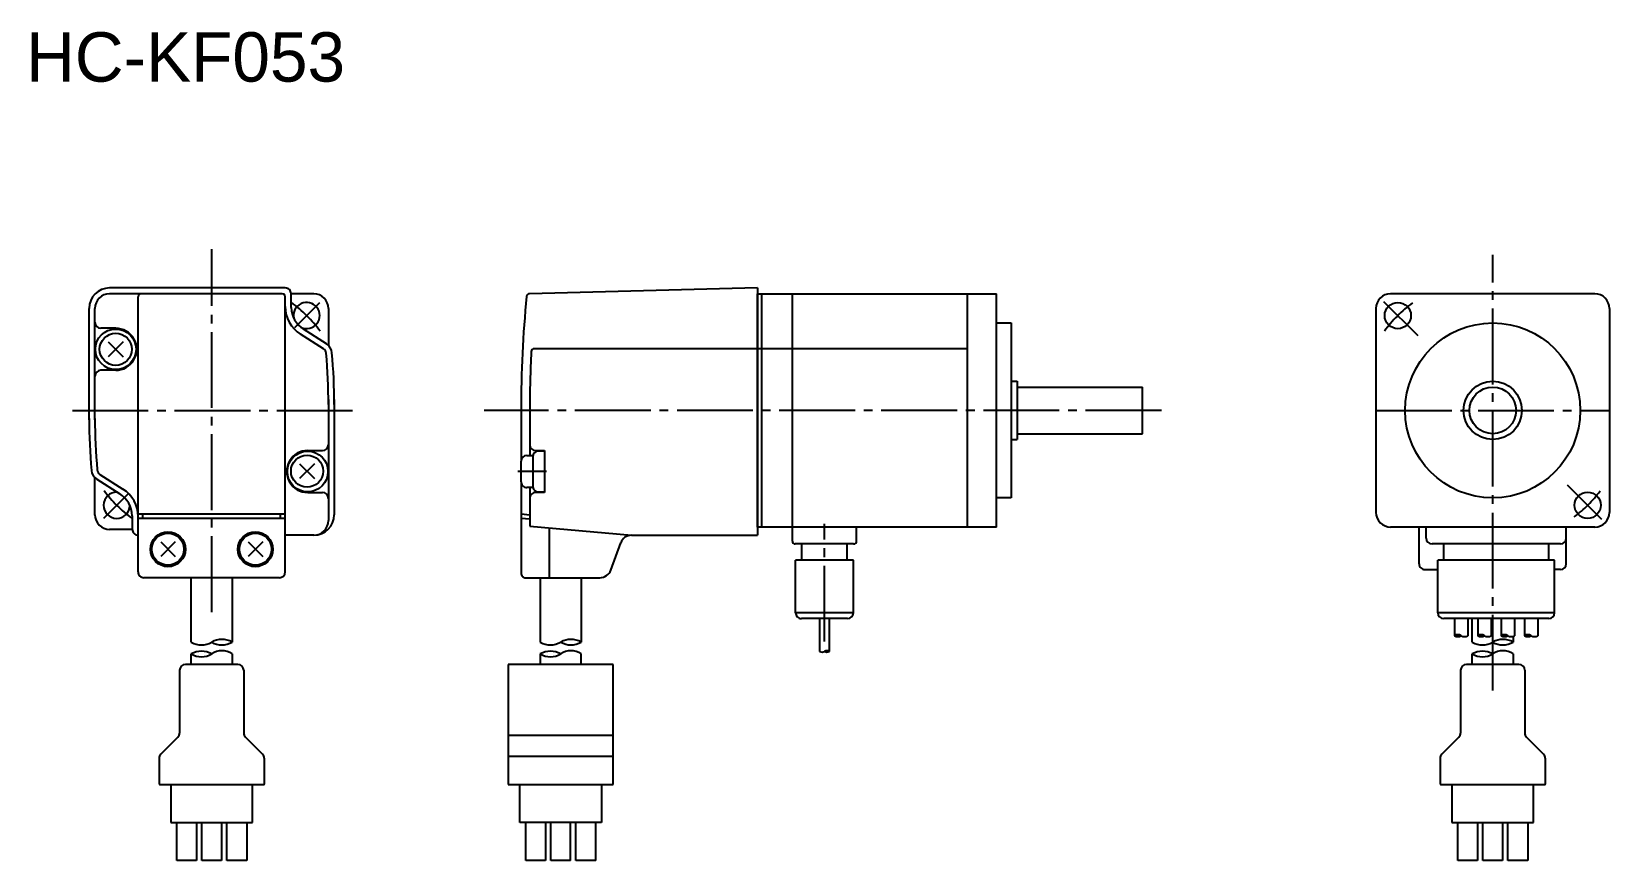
# Model space of a CAD drawing. Extents: x 13 to 283, y 52 to 194.
import ezdxf

# ---------------------------------------------------------------- set-up
doc = ezdxf.new("R2010")
doc.units = 0
doc.linetypes.add('CENTER', pattern=[17.5, 13, -1.5, 1.5, -1.5])
doc.layers.get('0').update_dxf_attribs({"linetype": 'CONTINUOUS'})

msp = doc.modelspace()

# ---------------------------------------------------------------- linework, layer by layer
at = {"color": 6, "linetype": 'CENTER'}
for p, q in [((43.8619, 94.164169), (43.8619, 156.41727)), ((263.36038, 80.71077), (263.36038, 155.44722)), ((58.09243, 142.98071), (62.374142, 147.26242)), ((244.66762, 147.44144), (250.52992, 141.57913)), ((19.99929, 128.74867), (69.106483, 128.74867)), ((206.59697, 128.74867), (90.537605, 128.74867)), ((243.36038, 128.74867), (283.36032, 128.74867)), ((101.22488, 118.27135), (96.314148, 118.27135)), ((25.366745, 110.25503), (29.683311, 114.5716)), ((282.05316, 110.05592), (276.19086, 115.91823)), ((148.86037, 89.110031), (148.86037, 109.29173))]:
    msp.add_line(p, q, dxfattribs=at)
at = {"color": 5, "linetype": 'CONTINUOUS'}
for p, q in [((56.461899, 149.74866), (26.360374, 149.74866)), ((55.961899, 148.74866), (26.360374, 148.74866)), ((61.360374, 148.74866), (57.461899, 148.74866)), ((57.461899, 146.40704), (57.461899, 148.74866)), ((137.36037, 149.74869), (98.304138, 148.75987)), ((137.36037, 149.74869), (137.36037, 107.34869)), ((137.36037, 148.74869), (178.36037, 148.74867)), ((137.36037, 108.74867), (137.36037, 148.74867)), ((138.06036, 148.74869), (138.06036, 108.74869)), ((143.36037, 108.74867), (143.36037, 148.74867)), ((173.36037, 108.74867), (173.36037, 148.74867)), ((178.36037, 108.74867), (178.36037, 148.74867)), ((280.86038, 148.74867), (245.86038, 148.74867)), ((22.860374, 127.15972), (22.860374, 146.24866)), ((23.860374, 127.16018), (23.860374, 146.24866)), ((31.2619, 101.04868), (31.2619, 148.24866)), ((56.461899, 101.04868), (56.461899, 148.24866)), ((63.860374, 146.24866), (63.860374, 139.91663)), ((243.36038, 146.24867), (243.36038, 111.24867)), ((283.36038, 146.24867), (283.36038, 111.24867)), ((178.36037, 143.74867), (180.86037, 143.74867)), ((180.86037, 143.74867), (180.86037, 113.74867)), ((27.415771, 142.82599), (24.863426, 142.82599)), ((63.016678, 139.31335), (59.061775, 141.8329)), ((63.553978, 140.15674), (59.599075, 142.67628)), ((28.688583, 140.49884), (26.143002, 137.95326)), ((26.143002, 140.49884), (28.688583, 137.95326)), ((173.36037, 139.32256), (99.116821, 139.32257)), ((27.415771, 135.62601), (24.863426, 135.62601)), ((180.86037, 133.74867), (181.86037, 133.74867)), ((181.86037, 133.74867), (181.86037, 123.74867)), ((181.86037, 132.74867), (203.36037, 132.74867)), ((203.36037, 124.74867), (203.36037, 132.74867)), ((63.860374, 130.62503), (63.860374, 109.84866)), ((64.860374, 130.62898), (64.860374, 110.84866)), ((96.860367, 128.74846), (96.860367, 120.02135)), ((98.360367, 128.74846), (98.360367, 121.02135)), ((181.86037, 124.74867), (203.36037, 124.74867)), ((60.308029, 121.87132), (62.860374, 121.87132)), ((99.358055, 121.87134), (100.86038, 121.87134)), ((100.86038, 121.77135), (99.860382, 121.77135)), ((100.86038, 121.87134), (100.86038, 114.67133)), ((180.86037, 123.74867), (181.86037, 123.74867)), ((58.928783, 119.61197), (61.474369, 117.06638)), ((61.474361, 119.61196), (58.928783, 117.06638)), ((96.860382, 116.52135), (96.860382, 120.02135)), ((97.860382, 121.02135), (98.860382, 121.02135)), ((98.860382, 120.77135), (98.860382, 115.77135)), ((23.860374, 110.79636), (23.860374, 117.13773)), ((24.169825, 116.94058), (28.124727, 114.42103)), ((24.707123, 117.78397), (28.662025, 115.26442)), ((96.860367, 116.52135), (96.860367, 100.84868)), ((60.308029, 114.67133), (62.860374, 114.67133)), ((98.89212, 115.52135), (97.860382, 115.52135)), ((98.360367, 115.52135), (98.360367, 108.87602)), ((100.86038, 114.67133), (99.360367, 114.67133)), ((99.860382, 114.77135), (100.86038, 114.77135)), ((180.86037, 113.74867), (178.36037, 113.74867)), ((31.2619, 110.98868), (56.461899, 110.98868)), ((32.061897, 110.28867), (32.061897, 110.98868)), ((55.661903, 110.28867), (55.661903, 110.98868)), ((96.860367, 110.98867), (98.360367, 110.85744)), ((30.2619, 108.34866), (26.359827, 108.34866)), ((30.2619, 110.69028), (30.2619, 108.34866)), ((31.2619, 110.28867), (56.461899, 110.28867)), ((96.860367, 110.28867), (98.360367, 110.15744)), ((98.360367, 108.87601), (115.81777, 107.34869)), ((101.66037, 108.58731), (101.66037, 100.04868)), ((178.36037, 108.74868), (137.36037, 108.74869)), ((143.36037, 106.34866), (143.36037, 108.74868)), ((154.36037, 106.34866), (154.36037, 108.74868)), ((280.86038, 108.74867), (245.86038, 108.74867)), ((250.76038, 105.84868), (250.76038, 108.74867)), ((250.76038, 102.44868), (250.76038, 108.74867)), ((251.96039, 106.84868), (251.96039, 108.74867)), ((275.96039, 105.84868), (275.96039, 108.74867)), ((275.96039, 102.44868), (275.96039, 108.74867)), ((37.599339, 106.18611), (35.124462, 103.71124)), ((35.124466, 106.18611), (37.599335, 103.71124)), ((52.634693, 106.22147), (50.089108, 103.67589)), ((50.089111, 106.22147), (52.634697, 103.67589)), ((61.360374, 107.34866), (56.461899, 107.34866)), ((112.23933, 101.36463), (113.93839, 106.03272)), ((115.81777, 107.34869), (137.36037, 107.34869)), ((153.86037, 105.84866), (143.86037, 105.84866)), ((144.96037, 103.04865), (144.96037, 105.84866)), ((152.76036, 103.04865), (152.76036, 105.84866)), ((274.96039, 105.84868), (252.96039, 105.84868)), ((254.96039, 103.04868), (254.96039, 105.84868)), ((272.96039, 103.04868), (272.96039, 105.84868)), ((153.81036, 103.04865), (143.91037, 103.04865)), ((143.91037, 94.048653), (143.91037, 103.04865)), ((153.81036, 94.048653), (153.81036, 103.04865)), ((253.96039, 94.048676), (253.96039, 103.04868)), ((273.96039, 103.04868), (253.96039, 103.04868)), ((273.96039, 94.048676), (273.96039, 103.04868)), ((55.461899, 100.04868), (32.261902, 100.04868)), ((40.359848, 89.009315), (40.359848, 100.04868)), ((47.360294, 100.04868), (47.364391, 89.006676)), ((97.66037, 100.04868), (110.35995, 100.04868)), ((100.16037, 100.04868), (100.16037, 89.01252)), ((107.16037, 100.04868), (107.16037, 89.01252)), ((251.76038, 101.44868), (251.96039, 101.44868)), ((251.76038, 101.44868), (253.96039, 101.44868)), ((274.96039, 101.44868), (273.96039, 101.44868)), ((153.81036, 94.048653), (143.91037, 94.048653)), ((152.81036, 93.048653), (144.91037, 93.048653)), ((148.01012, 93.048653), (148.01012, 87.4114)), ((149.71062, 87.411385), (149.71062, 93.048653)), ((273.96039, 94.048676), (253.96039, 94.048676)), ((272.96039, 93.048676), (254.96039, 93.048676)), ((256.82037, 93.048683), (256.82037, 90.115074)), ((259.10037, 93.048676), (259.10037, 90.120773)), ((259.86038, 89.008865), (259.86038, 93.048676)), ((260.82037, 93.048676), (260.82037, 90.115067)), ((263.10037, 93.048676), (263.10037, 90.120773)), ((264.82037, 93.048676), (264.82037, 90.115067)), ((267.10037, 93.048676), (267.10037, 90.120773)), ((268.82037, 93.048676), (268.82037, 90.115067)), ((271.10037, 93.048676), (271.10037, 90.120773)), ((266.86383, 90.014603), (266.86383, 89.010857)), ((40.361153, 85.184387), (40.361153, 86.977562)), ((47.361153, 86.977562), (47.361153, 85.184387)), ((100.16382, 86.97953), (100.16382, 85.186356)), ((107.16382, 85.186356), (107.16382, 86.97953)), ((259.86038, 85.184692), (259.86038, 86.977867)), ((266.86038, 86.977867), (266.86038, 85.184692)), ((266.86038, 86.977867), (266.86038, 85.184692)), ((38.361153, 84.184387), (38.361153, 73.421509)), ((48.361153, 85.184387), (39.361153, 85.184387)), ((49.361153, 84.184387), (49.361153, 73.421509)), ((94.663818, 85.186356), (94.663818, 64.57222)), ((112.66382, 85.186356), (94.663818, 85.186356)), ((112.66382, 64.57222), (112.66382, 85.186356)), ((257.86038, 84.184692), (257.86038, 73.421814)), ((267.86038, 85.184692), (258.86038, 85.184692)), ((268.86038, 84.184692), (268.86038, 73.421814)), ((112.66382, 73.014252), (94.663818, 73.014252)), ((35.154053, 69.800209), (38.068268, 72.714424)), ((49.654037, 72.714409), (52.568253, 69.800194)), ((254.65331, 69.800522), (257.5675, 72.714722)), ((269.15326, 72.714706), (272.06747, 69.800484)), ((34.861176, 69.091721), (34.867146, 64.670113)), ((52.861275, 69.093079), (52.861275, 64.670258)), ((112.66382, 69.414185), (94.663818, 69.414185)), ((254.36041, 69.092026), (254.36639, 64.670418)), ((272.3605, 69.093384), (272.3605, 64.670563)), ((34.967125, 64.570259), (52.761162, 64.570259)), ((36.861153, 64.570251), (36.861153, 58.070251)), ((50.861153, 58.070251), (50.861153, 64.570251)), ((94.663818, 64.57222), (112.66382, 64.57222)), ((96.663818, 58.07222), (96.663818, 64.57222)), ((110.66382, 64.57222), (110.66382, 58.07222)), ((254.46634, 64.570564), (272.26038, 64.570564)), ((256.36038, 64.570557), (256.36038, 58.070557)), ((270.36038, 58.070557), (270.36038, 64.570557)), ((36.861153, 58.070251), (50.861153, 58.070251)), ((37.861153, 51.570251), (37.861153, 58.070251)), ((41.261162, 58.070251), (41.261162, 51.570251)), ((42.161156, 51.570251), (42.161156, 58.070251)), ((45.56115, 58.070251), (45.56115, 51.570251)), ((46.461143, 51.570251), (46.461143, 58.070251)), ((49.861153, 58.070251), (49.861153, 51.570251)), ((110.66382, 58.07222), (96.663818, 58.07222)), ((97.663818, 51.57222), (97.663818, 58.07222)), ((101.06381, 58.07222), (101.06381, 51.57222)), ((101.96381, 51.57222), (101.96381, 58.07222)), ((105.3638, 51.57222), (105.3638, 58.07222)), ((106.26379, 51.57222), (106.26379, 58.07222)), ((109.66379, 51.57222), (109.66379, 58.07222)), ((256.36038, 58.070557), (270.36038, 58.070557)), ((257.36038, 51.570557), (257.36038, 58.070557)), ((260.76038, 58.070557), (260.76038, 51.570557)), ((261.6604, 51.570557), (261.6604, 58.070557)), ((265.06036, 58.070557), (265.06036, 51.570557)), ((265.96039, 51.570557), (265.96039, 58.070557)), ((269.36038, 58.070557), (269.36038, 51.570557)), ((41.261162, 51.570251), (37.861153, 51.570251)), ((45.56115, 51.570251), (42.161156, 51.570251)), ((49.861153, 51.570251), (46.461143, 51.570251)), ((101.06381, 51.57222), (97.663818, 51.57222)), ((105.3638, 51.57222), (101.96381, 51.57222)), ((109.66382, 51.57222), (106.26379, 51.57222)), ((260.76038, 51.570557), (257.36038, 51.570557)), ((265.06036, 51.570557), (261.6604, 51.570557)), ((269.36038, 51.570557), (265.96039, 51.570557))]:
    msp.add_line(p, q, dxfattribs=at)
for centre, radius in [((247.09692, 145.01213), 2.25), ((263.36038, 128.74867), 15), ((27.415773, 139.22603), 3.48), ((27.415779, 139.22601), 2.75), ((263.36038, 128.74867), 5), ((263.36038, 128.74867), 4), ((60.308029, 118.27132), 3.48), ((60.201561, 118.33914), 2.75), ((279.62384, 112.48522), 2.25), ((36.3619, 104.94868), 3), ((36.3619, 104.94868), 2.749999), ((51.3619, 104.94868), 3), ((51.3619, 104.94868), 2.749999)]:
    msp.add_circle(centre, radius, dxfattribs=at)
for centre, radius, start, end in [((26.360374, 146.24866), 3.5, 89.999982, 179.99996), ((26.360374, 146.24866), 2.5, 89.999982, 179.99996), ((31.7619, 148.24866), 0.5, 89.999982, 179.99996), ((55.961899, 148.24866), 0.5, 0, 89.999982), ((56.461899, 148.74866), 1, 0, 90.000003), ((61.360374, 146.24866), 2.5, 0, 89.999982), ((98.316803, 148.26004), 0.5, 91.450311, 174.38737), ((245.86038, 146.24867), 2.5, 89.999982, 179.99996), ((280.86038, 146.24867), 2.5, 0, 89.999982), ((62.070656, 146.55591), 5.6, 179.99999, 237.49999), ((62.070656, 146.55591), 4.6, 181.84982, 237.5), ((60.124588, 145.01288), 2.25, 245.73027, 191.09085), ((296.86035, 128.74846), 200, 174.38737, 180.00001), ((24.863428, 143.82602), 1, 180.00001, 270), ((27.415773, 139.22603), 3.599999, 270.00002, 90.000037), ((62.479378, 138.46997), 1, 5.100473, 57.500002), ((-34.136528, 129.84642), 98, 359.94286, 5.100473), ((62.479378, 138.46997), 2, 5.100473, 57.500002), ((-34.136528, 129.84642), 99, 359.94286, 5.100473), ((296.86035, 128.74846), 198.5, 177.08357, 180.00001), ((99.116814, 138.82259), 0.5, 90.000003, 177.08357), ((24.863426, 134.62602), 1, 90.000023, 180.00001), ((121.86033, 127.25091), 99, 179.94286, 185.10048), ((121.86033, 127.25091), 98, 179.94286, 185.10048), ((60.308029, 118.27132), 3.599999, 89.999982, 270), ((62.860374, 122.87132), 1, 270.00002, 0), ((99.358055, 122.87134), 1, 181.70941, 270.00002), ((99.860382, 120.77135), 1, 89.999982, 179.99996), ((97.860382, 120.02135), 1, 89.999982, 179.99996), ((25.244419, 118.62737), 2, 185.10048, 237.5), ((25.244419, 118.62737), 1, 185.10048, 237.5), ((97.860382, 116.52135), 1, 179.99998, 270.00003), ((27.598444, 112.48521), 2.25, 89.146891, 358.75416), ((25.653147, 110.54143), 4.6, 1.84981, 57.500002), ((25.653147, 110.54143), 5.6, 0, 57.500002), ((62.860374, 113.67133), 1, 0, 89.999996), ((99.360367, 113.67133), 1, 90.000003, 180.00001), ((99.860382, 115.77135), 1, 179.99998, 270.00003), ((245.86038, 111.24867), 2.5, 179.99998, 270.00003), ((280.86038, 111.24867), 2.5, 270.00002, 0), ((26.359827, 110.84866), 2.5, 179.99998, 270.00003), ((31.2619, 108.34866), 1, 179.99999, 270), ((61.360374, 110.84866), 3.5, 270, 0), ((61.360374, 109.84866), 2.5, 270.00002, 0), ((115.81777, 105.34869), 2, 90.000003, 160), ((143.86037, 106.34866), 0.5, 179.99999, 270), ((153.86037, 106.34866), 0.5, 270, 0), ((252.96039, 106.84868), 1, 180.00001, 270), ((274.96039, 106.84868), 1, 270, 0), ((32.261902, 101.04868), 1, 179.99999, 270), ((55.461899, 101.04868), 1, 270, 0), ((97.66037, 100.84868), 0.8, 179.99999, 270), ((110.35995, 102.04868), 2, 270, 340), ((251.76038, 102.44868), 1, 179.99999, 270), ((274.96039, 102.44868), 1, 270, 0), ((144.91037, 94.048653), 1, 179.99999, 270), ((152.81036, 94.048653), 1, 270, 0), ((254.96039, 94.048676), 1, 180.00001, 270), ((272.96039, 94.048676), 1, 270, 0), ((45.60778, 85.979416), 3.5, 59.870959, 120.00002), ((105.41045, 85.981384), 3.5, 59.870959, 120.00002), ((257.38538, 91.116699), 1.15, 240.57365, 299.99998), ((257.38538, 89.124847), 1.15, 59.999974, 119.42629), ((258.53537, 91.116699), 1.15, 239.99998, 299.42635), ((261.38538, 91.116699), 1.15, 240.57365, 299.99998), ((261.38538, 89.124847), 1.15, 59.999974, 119.42629), ((262.53537, 91.116699), 1.15, 239.99998, 299.42635), ((265.10703, 85.979721), 3.5, 59.870959, 120.00002), ((265.38538, 91.116699), 1.15, 240.57365, 299.99998), ((265.38538, 89.124847), 1.15, 59.999974, 119.42629), ((266.53537, 91.116699), 1.15, 239.99998, 299.42635), ((269.38538, 91.116699), 1.15, 240.57365, 299.99998), ((269.38538, 89.124847), 1.15, 59.999974, 119.42629), ((270.53537, 91.116699), 1.15, 239.99998, 299.42635), ((42.111229, 83.946518), 3.5, 60.001463, 120.00146), ((42.111076, 90.008698), 3.5, 240.00144, 300.00143), ((42.10778, 92.041595), 3.5, 240.06374, 299.99999), ((45.607628, 92.041595), 3.5, 240.00144, 300.13194), ((45.611092, 84.540909), 3, 54.313213, 125.6839), ((101.91389, 83.948486), 3.5, 60.001463, 120.00146), ((101.91374, 90.010666), 3.5, 240.00144, 300.00143), ((101.91045, 92.043564), 3.5, 240.06374, 299.99999), ((105.41029, 92.043564), 3.5, 240.00144, 300.13194), ((105.41376, 84.542877), 3, 54.313213, 125.6839), ((148.43565, 88.147514), 0.85, 239.99866, 299.99903), ((149.28563, 86.675255), 0.85, 60.000985, 119.99903), ((149.28563, 88.147514), 0.85, 240.00095, 299.99903), ((261.61047, 83.946823), 3.5, 60.001463, 120.00146), ((261.61032, 90.009003), 3.5, 240.00144, 300.00143), ((261.60703, 92.041901), 3.5, 240.06374, 299.99999), ((265.10684, 92.041901), 3.5, 240.00144, 300.13194), ((265.11032, 84.541214), 3, 54.313213, 125.6839), ((39.361153, 84.184387), 1, 89.999982, 179.99996), ((48.361153, 84.184387), 1, 0, 89.999982), ((258.86038, 84.184692), 1, 89.999982, 179.99996), ((267.86038, 84.184692), 1, 0, 89.999982), ((37.361153, 73.421509), 1, 315, 0), ((50.361153, 73.421509), 1, 179.99998, 224.99998), ((256.86038, 73.421814), 1, 315, 0), ((269.86038, 73.421814), 1, 179.99998, 224.99998), ((35.861153, 69.093079), 1, 135.00001, 180.07734), ((51.861153, 69.093079), 1, 0, 44.999844), ((255.36038, 69.093384), 1, 135.00001, 180.07734), ((271.36038, 69.093384), 1, 0, 44.999844), ((34.967125, 64.670258), 0.1, 180.07867, 270.00002), ((52.761162, 64.670258), 0.1, 270.00002, 0), ((254.46634, 64.670563), 0.1, 180.07867, 270.00002), ((272.26038, 64.670563), 0.1, 270.00002, 0)]:
    msp.add_arc(centre, radius, start, end, dxfattribs=at)
at = {"color": 6, "linetype": 'CENTER'}
for centre, radius, start, end in [((43.8619, 128.74867), 23.000002, 36.138995, 53.566431), ((263.36038, 128.74867), 23, 126.73609, 143.77944), ((43.8619, 128.74867), 23.000002, 216.72697, 233.48741), ((263.36038, 128.74867), 23, 307.39002, 323.14946)]:
    msp.add_arc(centre, radius, start, end, dxfattribs=at)

# ---------------------------------------------------------------- texts
at = {"color": 7, "linetype": 'CONTINUOUS', "width": 1.022222}
msp.add_text('HC-KF053', height=8.466667, dxfattribs=at).set_placement((12.047027, 185.12918))

doc.saveas('drawing.dxf')
